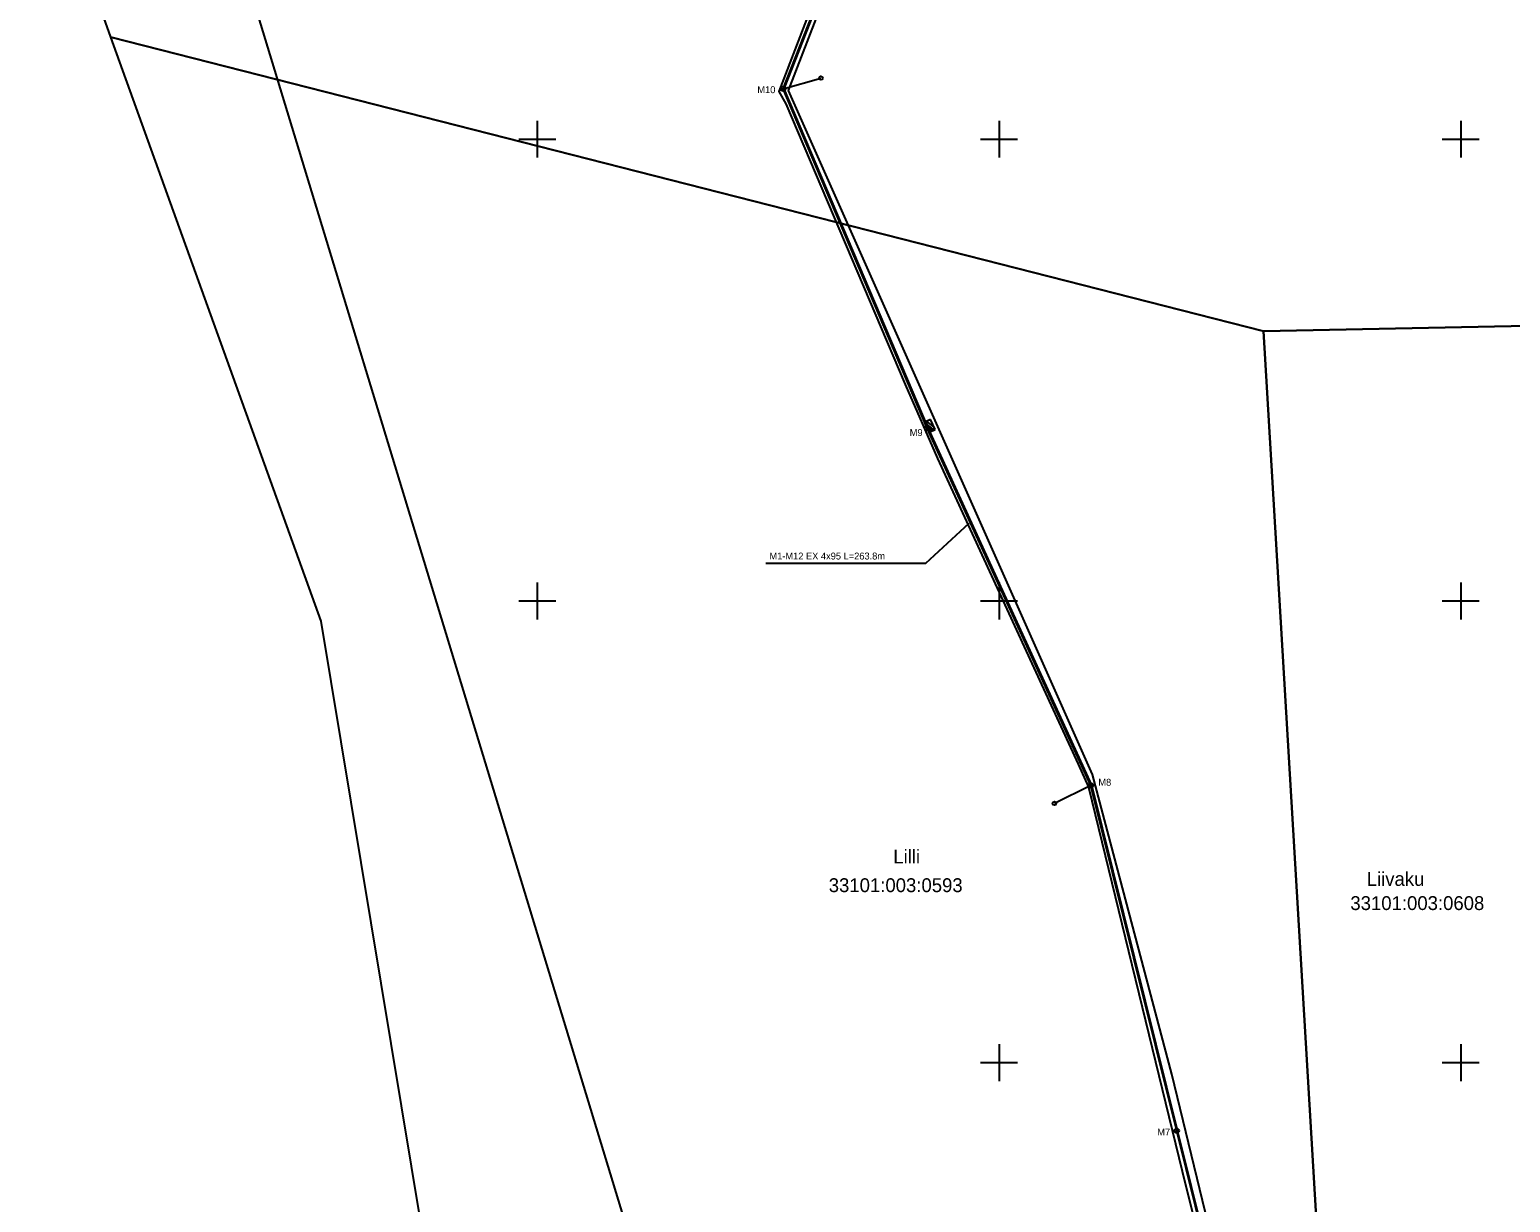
# Model space of a CAD drawing. Extents: x 641507 to 642127, y 6457836 to 6458613.
# Drawn here: x 641695 to 641855.4, y 6458284.9 to 6458411.9 of the extents above; entities that cross this region are included whole.
import ezdxf

# ---------------------------------------------------------------- set-up
doc = ezdxf.new("R2010")
doc.units = 0
for name, color, linetype in [('ABIJOONIS', 7, 'Continuous'), ('ELRAJATISMP', 7, 'Continuous'), ('MOOTPIIR', 7, 'Continuous'), ('MPOHULIIN', 7, 'Continuous'), ('PIIR', 7, 'Continuous'), ('POST', 7, 'Continuous'), ('VORK', 7, 'Continuous'), ('VORMISTUS', 7, 'Continuous')]:
    doc.layers.add(name, color=color, linetype=linetype)

msp = doc.modelspace()

# ---------------------------------------------------------------- linework, layer by layer
at = {"layer": 'ELRAJATISMP'}
for p, q in [((641792.57, 6458369.64), (641792.03, 6458369.39)), ((641792.03, 6458369.39), (641792.54, 6458368.31)), ((641792.95, 6458368.84), (641792.16, 6458369.45)), ((641792.94, 6458368.5), (641792.16, 6458369.11)), ((641792.19, 6458369.09), (641792.56, 6458368.31)), ((641792.22, 6458369.07), (641792.57, 6458368.32)), ((641792.25, 6458369.04), (641792.59, 6458368.33)), ((641792.28, 6458369.02), (641792.6, 6458368.34)), ((641793.08, 6458368.56), (641792.57, 6458369.64)), ((641792.31, 6458369), (641792.62, 6458368.34)), ((641792.34, 6458368.97), (641792.63, 6458368.35)), ((641792.37, 6458368.95), (641792.65, 6458368.36)), ((641792.4, 6458368.93), (641792.66, 6458368.36)), ((641792.43, 6458368.9), (641792.68, 6458368.37)), ((641792.46, 6458368.88), (641792.69, 6458368.38)), ((641792.49, 6458368.86), (641792.71, 6458368.39)), ((641792.51, 6458368.83), (641792.72, 6458368.39)), ((641792.54, 6458368.81), (641792.74, 6458368.4)), ((641792.54, 6458368.31), (641793.08, 6458368.56)), ((641792.57, 6458368.79), (641792.75, 6458368.41)), ((641792.6, 6458368.76), (641792.77, 6458368.42)), ((641792.63, 6458368.74), (641792.78, 6458368.42)), ((641792.66, 6458368.72), (641792.8, 6458368.43)), ((641792.69, 6458368.69), (641792.82, 6458368.44)), ((641792.72, 6458368.67), (641792.83, 6458368.44)), ((641792.75, 6458368.65), (641792.85, 6458368.45)), ((641792.78, 6458368.62), (641792.86, 6458368.46)), ((641792.81, 6458368.6), (641792.88, 6458368.47)), ((641792.84, 6458368.58), (641792.89, 6458368.47)), ((641792.87, 6458368.56), (641792.91, 6458368.48)), ((641792.9, 6458368.53), (641792.92, 6458368.49)), ((641792.93, 6458368.51), (641792.94, 6458368.49))]:
    msp.add_line(p, q, dxfattribs=at)
at = {"layer": 'MOOTPIIR'}
msp.add_lwpolyline([(641834.79, 6458232.58), (641818.71, 6458298.73), (641810.14, 6458331.18), (641777.2, 6458405.26), (641795.35, 6458452.35), (641795.89, 6458453.5), (641795.62, 6458454.07), (641794.99, 6458454.07), (641794.83, 6458453.78), (641776.16, 6458405.16), (641776.93, 6458403.82), (641789.82, 6458373.44), (641793.35, 6458365.41), (641808.58, 6458332.31), (641809.69, 6458329.83), (641819.85, 6458288.26), (641831.05, 6458243.11)], dxfattribs=at)
at = {"layer": 'MPOHULIIN'}
for points in [[(641840.84, 6458204.62), (641831.43, 6458243.53), (641819.24, 6458292.62), (641809.95, 6458330.02), (641792.22, 6458368.71), (641776.62, 6458405.46), (641787.04, 6458431.99), (641795.36, 6458453.83)], [(641840.94, 6458204.64), (641831.52, 6458243.55), (641819.34, 6458292.65), (641810.05, 6458330.05), (641792.31, 6458368.75), (641776.73, 6458405.46), (641787.14, 6458431.96), (641795.45, 6458453.8)]]:
    msp.add_lwpolyline(points, dxfattribs=at)
at = {"layer": 'PIIR'}
for points in [[(641852.98, 6458613.29), (641949, 6458401.71), (641956.98, 6458382.01), (641894.78, 6458380.54), (641828.65, 6458379.22), (641703.83, 6458411.04), (641695.02, 6458435.76), (641726.63, 6458514.22), (641765.79, 6458566.29)], [(641726.6, 6458347.81), (641703.83, 6458411.04), (641828.65, 6458379.22), (641834.72, 6458277.24), (641802.47, 6458277.33), (641742.87, 6458249.59)], [(641828.65, 6458379.22), (641894.78, 6458380.54), (641901.56, 6458323.71), (641906.9, 6458323.27), (641903.95, 6458277.5), (641834.72, 6458277.24)]]:
    msp.add_lwpolyline(points, close=True, dxfattribs=at)
at = {"layer": 'POST'}
for p, q in [((641776.62, 6458405.46), (641780.72, 6458406.61)), ((641809.95, 6458330.02), (641806, 6458328.06))]:
    msp.add_line(p, q, dxfattribs=at)
msp.add_lwpolyline([(641774.75, 6458354.1), (641792.09, 6458354.1), (641796.78, 6458358.43)], dxfattribs=at)
for centre, radius in [((641780.72, 6458406.61), 0.2), ((641776.62, 6458405.46), 0.25), ((641776.62, 6458405.46), 0.0234), ((641792.22, 6458368.71), 0.25), ((641792.22, 6458368.71), 0.0234), ((641809.95, 6458330.02), 0.25), ((641809.95, 6458330.02), 0.0234), ((641806, 6458328.06), 0.2), ((641819.24, 6458292.62), 0.25), ((641819.24, 6458292.62), 0.0234)]:
    msp.add_circle(centre, radius, dxfattribs=at)
at = {"layer": 'VORK'}
for p, q in [((641750, 6458402), (641750, 6458398)), ((641800, 6458402), (641800, 6458398)), ((641850, 6458402), (641850, 6458398)), ((641748, 6458400), (641752, 6458400)), ((641798, 6458400), (641802, 6458400)), ((641848, 6458400), (641852, 6458400)), ((641750, 6458352), (641750, 6458348)), ((641800, 6458352), (641800, 6458348)), ((641850, 6458352), (641850, 6458348)), ((641748, 6458350), (641752, 6458350)), ((641798, 6458350), (641802, 6458350)), ((641848, 6458350), (641852, 6458350)), ((641800, 6458302), (641800, 6458298)), ((641850, 6458302), (641850, 6458298)), ((641798, 6458300), (641802, 6458300)), ((641848, 6458300), (641852, 6458300))]:
    msp.add_line(p, q, dxfattribs=at)
at = {"layer": 'VORMISTUS'}
msp.add_lwpolyline([(641850.04, 6457985.05), (641714.19, 6458431.85)], dxfattribs=at)

# ---------------------------------------------------------------- texts
at = {"layer": 'ABIJOONIS'}
for s, p in [('M10', (641773.83, 6458404.98)), ('M9', (641790.33, 6458367.85)), ('M1-M12 EX 4x95 L=263.8m', (641775.14, 6458354.48)), ('M8', (641810.76, 6458329.98)), ('M7', (641817.14, 6458292.11))]:
    msp.add_text(s, height=0.75, dxfattribs=at).set_placement(p)
at = {"layer": 'PIIR'}
for s, p in [('Lilli', (641788.55, 6458321.56)), ('33101:003:0593', (641781.56, 6458318.46)), ('Liivaku', (641839.82, 6458319.14)), ('33101:003:0608', (641838.05, 6458316.52))]:
    msp.add_text(s, height=1.5, rotation=360, dxfattribs=at).set_placement(p)

doc.saveas('drawing.dxf')
